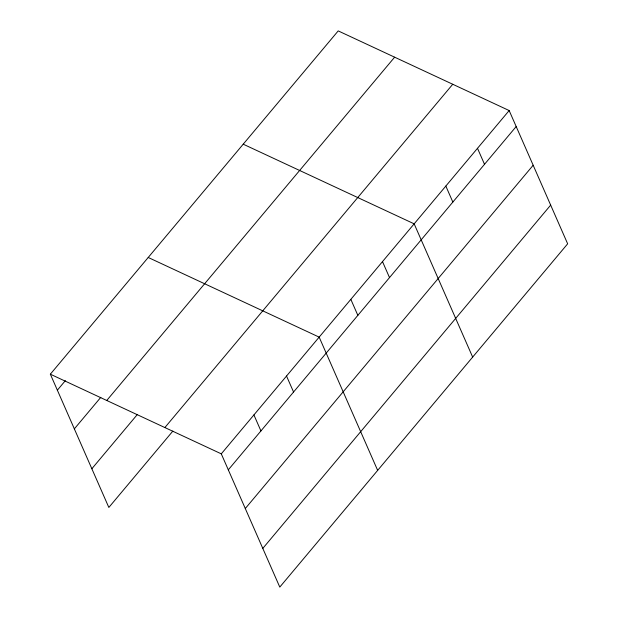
<?xml version="1.0" encoding="UTF-8"?>
<svg xmlns="http://www.w3.org/2000/svg" width="618" height="618" viewBox="0 0 618 618"><rect width="100%" height="100%" fill="white"/><g stroke="black" fill="none" stroke-linecap="round" stroke-linejoin="round"><path stroke-width="0.93" d="M50.344 374.191L338.216 30.9L509.162 110.552L567.656 243.809L279.784 587.1L221.283 453.844L50.344 374.191L108.838 507.448L172.855 431.101M57.358 390.182L65.361 380.642M74.345 428.877L100.819 397.312M106.752 400.472L394.632 57.188M91.85 468.753L137.405 414.431M164.875 427.556L452.755 84.264M221.283 453.844L509.162 110.552M228.305 469.834L516.184 126.543M245.292 508.529L533.172 165.245M262.797 548.405L550.669 205.114M243.222 144.187L414.16 223.84L472.662 357.096M148.22 257.474L319.166 337.127L377.66 470.383M477.498 148.312L484.52 164.303M445.833 186.072L452.847 202.071M382.496 261.599L389.518 277.59M350.831 299.359L357.853 315.358M286.536 376.03L293.558 392.021M253.913 414.933L260.935 430.931"/></g></svg>
